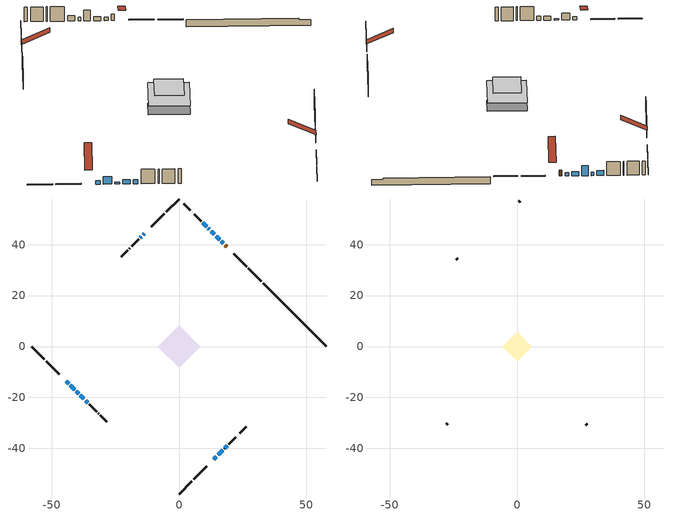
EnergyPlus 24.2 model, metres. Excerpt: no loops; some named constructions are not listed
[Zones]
conditioned space
 floor adiabatic (AdiabaticFloorConstruction): -8.29,0 0,8.29 8.29,0 0,-8.29 z2.9
 floor foundation (Slab1 construction): -6.22,2.07 -2.07,6.22 6.22,-2.07 2.07,-6.22 z-1.98
 wall outside (RimJoist1 construction): 0,-57.92 5.1,-52.82 / -57.92,0 -52.82,-5.1 / 0,57.92 -5.1,52.82 / 32.39,25.53 27.29,30.63 z0.46:0.76
 wall outside (RimJoist2 construction): 5.76,-52.16 10.85,-47.06 / -52.16,-5.76 -47.06,-10.85 / -5.76,52.16 -10.85,47.06 / 26.63,31.28 21.53,36.38 z0.46:0.76
 wall outside (AdiabaticWallConstruction 1): 18.67,39.25 18.09,39.83 z0.46:2.49
 wall outside (AdiabaticWallConstruction): 17.43,40.48 16.64,41.27 / -14.79,43.13 -15.2,42.71 z0.46:1.58; -13.72,44.2 -14.13,43.79 / 13.72,-44.2 14.69,-43.23 / 10.8,47.12 9.36,48.56 z0.46:2.21; -44.2,-13.72 -43.34,-14.58 z0.46:1.6; -42.68,-15.24 -41.03,-16.89 z0.46:2.9; 15.34,-42.57 17.21,-40.71 / -40.37,-17.54 -39.44,-18.48 z0.46:0.97; 15.99,41.93 14.55,43.37 / -36.67,-21.25 -35.81,-22.11 z0.46:1.81; 17.87,-40.05 18.91,-39.01 z0.46:0.71; -38.78,-19.14 -37.33,-20.59 z0.46:1.83; 13.89,44.03 12.62,45.3 z0.46:3.99; 11.96,45.96 11.46,46.46 z0.46:1.68
 wall outside (Wall1 construction): 19.57,-38.35 22.33,-35.58 / -35.15,-22.77 -32.38,-25.54 / -15.86,42.06 -18.63,39.29 / 8.7,49.21 5.94,51.98 z0.46:5.34
 wall outside (Wall2 construction): 22.99,-34.93 23.16,-34.75 / -31.72,-26.19 -31.55,-26.37 / -19.28,38.63 -19.46,38.46 / 5.28,52.64 5.11,52.81 z0.46:5.34
 wall outside (Wall3 construction): 23.82,-34.1 26.31,-31.61 / -30.89,-27.02 -28.41,-29.51 / -20.11,37.8 -22.6,35.32 / 4.45,53.47 1.96,55.96 z0.46:5.34
 wall foundation (FoundationWall1 construction): 33.04,24.87,-1.98 33.04,24.87,0.46 55.43,2.49,0.46 55.43,2.49,-0.11 57.92,0,-0.11 57.92,0,-1.98
 window (WindowConstruction): 17.43,40.48 16.64,41.27 z0.46:1.58
 window (WindowConstruction 8): -13.72,44.2 -14.13,43.79 z0.46:2.21
 window (WindowConstruction 9): 13.72,-44.2 14.69,-43.23 z0.46:2.21
 window (WindowConstruction 10): -44.2,-13.72 -43.34,-14.58 z0.46:1.6
 window (WindowConstruction 11): -42.68,-15.24 -41.03,-16.89 z0.46:2.9
 window (WindowConstruction 13): 15.34,-42.57 17.21,-40.71 z0.46:0.97
 window (WindowConstruction 14): -40.37,-17.55 -39.44,-18.48 z0.46:0.97
 window (WindowConstruction 1): 15.99,41.93 14.55,43.37 z0.46:1.81
 window (WindowConstruction 2): -14.79,43.13 -15.2,42.72 z0.46:1.58
 window (WindowConstruction 3): 17.87,-40.05 18.91,-39.01 z0.46:0.71
 window (WindowConstruction 4): -38.78,-19.14 -37.33,-20.59 z0.46:1.83
 window (WindowConstruction 5): -36.67,-21.25 -35.81,-22.11 z0.46:1.81
 window (WindowConstruction 6): 13.89,44.03 12.62,45.3 z0.46:3.99
 window (WindowConstruction 12): 11.96,45.96 11.46,46.46 z0.46:1.68
 window (WindowConstruction 7): 10.8,47.12 9.36,48.56 z0.46:2.21
 door (Door): 18.67,39.25 18.09,39.83 z0.46:2.49
 ceiling adiabatic (AdiabaticFloorConstruction): 0,-8.29 8.29,0 0,8.29 -8.29,0 z2.9
attic - vented
 floor to conditioned space (Floor1 construction Reversed): -5.86,0 0,5.86 5.86,0 0,-5.86 z5.34
 wall outside (Wall4 construction): 26.97,-30.95 27.61,-30.3 / -27.75,-30.17 -27.1,-30.81 / -23.26,34.66 -23.91,34.01 / 1.3,56.61 0.66,57.26 z0.46:5.34
 roof outside (Roof1 construction): 13.06,-44.86,5.34 7.52,-39.31,9.26 5.97,-40.86,9.26 11.51,-46.41,5.34; -44.86,-13.06,5.34 -39.31,-7.52,9.26 -40.86,-5.97,9.26 -46.41,-11.51,5.34; -13.06,44.86,5.34 -7.52,39.31,9.26 -5.97,40.86,9.26 -11.51,46.41,5.34; 19.33,38.59,5.34 13.78,33.05,9.26 15.33,31.5,9.26 20.88,37.04,5.34
[Material] Roughness=Rough; Thermal Absorptance=0.9
Name | Thickness {m} | Conductivity {W/m-K} | Density {kg/m3} | Specific Heat {J/kg-K} | Solar Absorptance | Visible Absorptance
ceiling loosefill ins | 0.254 | 0.0480833 | 16.02 | 1046.75 | 0.7 | 0.7
ceiling stud and cavity | 0.1397 | 0.0859558 | 65.682 | 1177.47 | 0.7 | 0.7
gypsum board | 0.0127 | 0.160291 | 801 | 837.4 | 0.6 | 0.6
[Construction]
Floor1 construction: ceiling loosefill ins, ceiling stud and cavity, gypsum board
[EnergyManagementSystem:OutputVariable] Type of Data in Variable=Summed; Update Frequency=ZoneTimestep
Name | EMS Variable | EMS Program or Subroutine | Units
loads_clg_infil_annual_outvar; Energy Management System Output Variable 38 | loads_clg_infil | component_loads_program | J
loads_clg_natvent_annual_outvar; Energy Management System Output Variable 39 | loads_clg_natvent | component_loads_program | J
loads_clg_mechvent_annual_outvar; Energy Management System Output Variable 40 | loads_clg_mechvent | component_loads_program | J
loads_clg_whf_annual_outvar; Energy Management System Output Variable 41 | loads_clg_whf | component_loads_program | J
loads_clg_ducts_annual_outvar; Energy Management System Output Variable 42 | loads_clg_ducts | component_loads_program | J
loads_clg_intgains_annual_outvar; Energy Management System Output Variable 43 | loads_clg_intgains | component_loads_program | J
loads_clg_lighting_annual_outvar; Energy Management System Output Variable 44 | loads_clg_lighting | component_loads_program | J
loads_htg_tot_annual_outvar; Energy Management System Output Variable 1; Energy Management System Output Variable 45 | loads_htg_tot | total_loads_program | J
loads_clg_tot_annual_outvar; Energy Management System Output Variable 2; Energy Management System Output Variable 46 | loads_clg_tot | total_loads_program | J
Energy Management System Output Variable 3 | htg_unmet_hours | unmet_hours_program | hr
Energy Management System Output Variable 4 | clg_unmet_hours | unmet_hours_program | hr
Energy Management System Output Variable 5 | loads_htg_roofs | component_loads_program | J
Energy Management System Output Variable 6 | loads_htg_ceilings | component_loads_program | J
Energy Management System Output Variable 7 | loads_htg_walls | component_loads_program | J
Energy Management System Output Variable 8 | loads_htg_rim_joists | component_loads_program | J
Energy Management System Output Variable 9 | loads_htg_foundation_walls | component_loads_program | J
Energy Management System Output Variable 10 | loads_htg_doors | component_loads_program | J
Energy Management System Output Variable 11 | loads_htg_windows_conduction | component_loads_program | J
Energy Management System Output Variable 12 | loads_htg_windows_solar | component_loads_program | J
Energy Management System Output Variable 13 | loads_htg_skylights_conduction | component_loads_program | J
Energy Management System Output Variable 14 | loads_htg_skylights_solar | component_loads_program | J
Energy Management System Output Variable 15 | loads_htg_floors | component_loads_program | J
Energy Management System Output Variable 16 | loads_htg_slabs | component_loads_program | J
Energy Management System Output Variable 17 | loads_htg_internal_mass | component_loads_program | J
Energy Management System Output Variable 18 | loads_htg_infil | component_loads_program | J
Energy Management System Output Variable 19 | loads_htg_natvent | component_loads_program | J
Energy Management System Output Variable 20 | loads_htg_mechvent | component_loads_program | J
Energy Management System Output Variable 21 | loads_htg_whf | component_loads_program | J
Energy Management System Output Variable 22 | loads_htg_ducts | component_loads_program | J
Energy Management System Output Variable 23 | loads_htg_intgains | component_loads_program | J
Energy Management System Output Variable 24 | loads_htg_lighting | component_loads_program | J
Energy Management System Output Variable 25 | loads_clg_roofs | component_loads_program | J
Energy Management System Output Variable 26 | loads_clg_ceilings | component_loads_program | J
Energy Management System Output Variable 27 | loads_clg_walls | component_loads_program | J
Energy Management System Output Variable 28 | loads_clg_rim_joists | component_loads_program | J
Energy Management System Output Variable 29 | loads_clg_foundation_walls | component_loads_program | J
Energy Management System Output Variable 30 | loads_clg_doors | component_loads_program | J
Energy Management System Output Variable 31 | loads_clg_windows_conduction | component_loads_program | J
Energy Management System Output Variable 32 | loads_clg_windows_solar | component_loads_program | J
Energy Management System Output Variable 33 | loads_clg_skylights_conduction | component_loads_program | J
Energy Management System Output Variable 34 | loads_clg_skylights_solar | component_loads_program | J
Energy Management System Output Variable 35 | loads_clg_floors | component_loads_program | J
Energy Management System Output Variable 36 | loads_clg_slabs | component_loads_program | J
Energy Management System Output Variable 37 | loads_clg_internal_mass | component_loads_program | J
[Schedule:Day:Interval]
interior lighting schedule day: No, 01:00, 0.108182, 04:00, 0.0901515, 05:00, 0.0991667, 06:00, 0.162273, 07:00, 0.270455, 08:00, 0.342576, 10:00, 0.369621, 11:00, 0.351591, 12:00, 0.333561, 13:00, 0.324545, 14:00, 0.31553, 15:00, 0.333561, 16:00, 0.369621, 17:00, 0.450758, 18:00, 0.585985, 19:00, 0.775303, 20:00, 0.955606, 21:00, 0.991667, 22:00, 0.712197, 23:00, 0.360606, 24:00, 0.162273
interior lighting schedule day 1: No, 01:00, 0.100909, 04:00, 0.0840909, 05:00, 0.0925, 06:00, 0.151364, 07:00, 0.252273, 08:00, 0.319545, 10:00, 0.344773, 11:00, 0.327955, 12:00, 0.311136, 13:00, 0.302727, 14:00, 0.294318, 15:00, 0.311136, 16:00, 0.344773, 17:00, 0.420455, 18:00, 0.546591, 19:00, 0.723182, 20:00, 0.891364, 21:00, 0.925, 22:00, 0.664318, 23:00, 0.336364, 24:00, 0.151364
interior lighting schedule day 2: No, 01:00, 0.0927273, 04:00, 0.0772727, 05:00, 0.085, 06:00, 0.139091, 07:00, 0.231818, 08:00, 0.293636, 10:00, 0.316818, 11:00, 0.301364, 12:00, 0.285909, 13:00, 0.278182, 14:00, 0.270455, 15:00, 0.285909, 16:00, 0.316818, 17:00, 0.386364, 18:00, 0.502273, 19:00, 0.664545, 20:00, 0.819091, 21:00, 0.85, 22:00, 0.610455, 23:00, 0.309091, 24:00, 0.139091
interior lighting schedule day 3: No, 01:00, 0.0845455, 04:00, 0.0704545, 05:00, 0.0775, 06:00, 0.126818, 07:00, 0.211364, 08:00, 0.267727, 10:00, 0.288864, 11:00, 0.274773, 12:00, 0.260682, 13:00, 0.253636, 14:00, 0.246591, 15:00, 0.260682, 16:00, 0.288864, 17:00, 0.352273, 18:00, 0.457955, 19:00, 0.605909, 20:00, 0.746818, 21:00, 0.775, 22:00, 0.556591, 23:00, 0.281818, 24:00, 0.126818
interior lighting schedule day 4: No, 01:00, 0.0763636, 04:00, 0.0636364, 05:00, 0.07, 06:00, 0.114545, 07:00, 0.190909, 08:00, 0.241818, 10:00, 0.260909, 11:00, 0.248182, 12:00, 0.235455, 13:00, 0.229091, 14:00, 0.222727, 15:00, 0.235455, 16:00, 0.260909, 17:00, 0.318182, 18:00, 0.413636, 19:00, 0.547273, 20:00, 0.674545, 21:00, 0.7, 22:00, 0.502727, 23:00, 0.254545, 24:00, 0.114545
interior lighting schedule day 5: No, 01:00, 0.0727273, 04:00, 0.0606061, 05:00, 0.0666667, 06:00, 0.109091, 07:00, 0.181818, 08:00, 0.230303, 10:00, 0.248485, 11:00, 0.236364, 12:00, 0.224242, 13:00, 0.218182, 14:00, 0.212121, 15:00, 0.224242, 16:00, 0.248485, 17:00, 0.30303, 18:00, 0.393939, 19:00, 0.521212, 20:00, 0.642424, 21:00, 0.666667, 22:00, 0.478788, 23:00, 0.242424, 24:00, 0.109091
interior lighting schedule day 6: No, 01:00, 0.0745455, 04:00, 0.0621212, 05:00, 0.0683333, 06:00, 0.111818, 07:00, 0.186364, 08:00, 0.236061, 10:00, 0.254697, 11:00, 0.242273, 12:00, 0.229848, 13:00, 0.223636, 14:00, 0.217424, 15:00, 0.229848, 16:00, 0.254697, 17:00, 0.310606, 18:00, 0.403788, 19:00, 0.534242, 20:00, 0.658485, 21:00, 0.683333, 22:00, 0.490758, 23:00, 0.248485, 24:00, 0.111818
interior lighting schedule day 7: No, 01:00, 0.08, 04:00, 0.0666667, 05:00, 0.0733333, 06:00, 0.12, 07:00, 0.2, 08:00, 0.253333, 10:00, 0.273333, 11:00, 0.26, 12:00, 0.246667, 13:00, 0.24, 14:00, 0.233333, 15:00, 0.246667, 16:00, 0.273333, 17:00, 0.333333, 18:00, 0.433333, 19:00, 0.573333, 20:00, 0.706667, 21:00, 0.733333, 22:00, 0.526667, 23:00, 0.266667, 24:00, 0.12
interior lighting schedule day 8: No, 01:00, 0.0890909, 04:00, 0.0742424, 05:00, 0.0816667, 06:00, 0.133636, 07:00, 0.222727, 08:00, 0.282121, 10:00, 0.304394, 11:00, 0.289545, 12:00, 0.274697, 13:00, 0.267273, 14:00, 0.259848, 15:00, 0.274697, 16:00, 0.304394, 17:00, 0.371212, 18:00, 0.482576, 19:00, 0.638485, 20:00, 0.78697, 21:00, 0.816667, 22:00, 0.586515, 23:00, 0.29697, 24:00, 0.133636
interior lighting schedule day 9: No, 01:00, 0.0972727, 04:00, 0.0810606, 05:00, 0.0891667, 06:00, 0.145909, 07:00, 0.243182, 08:00, 0.30803, 10:00, 0.332348, 11:00, 0.316136, 12:00, 0.299924, 13:00, 0.291818, 14:00, 0.283712, 15:00, 0.299924, 16:00, 0.332348, 17:00, 0.405303, 18:00, 0.526894, 19:00, 0.697121, 20:00, 0.859242, 21:00, 0.891667, 22:00, 0.640379, 23:00, 0.324242, 24:00, 0.145909
interior lighting schedule day 10: No, 01:00, 0.105455, 04:00, 0.0878788, 05:00, 0.0966667, 06:00, 0.158182, 07:00, 0.263636, 08:00, 0.333939, 10:00, 0.360303, 11:00, 0.342727, 12:00, 0.325152, 13:00, 0.316364, 14:00, 0.307576, 15:00, 0.325152, 16:00, 0.360303, 17:00, 0.439394, 18:00, 0.571212, 19:00, 0.755758, 20:00, 0.931515, 21:00, 0.966667, 22:00, 0.694242, 23:00, 0.351515, 24:00, 0.158182
interior lighting schedule day 11: No, 01:00, 0.109091, 04:00, 0.0909091, 05:00, 0.1, 06:00, 0.163636, 07:00, 0.272727, 08:00, 0.345455, 10:00, 0.372727, 11:00, 0.354545, 12:00, 0.336364, 13:00, 0.327273, 14:00, 0.318182, 15:00, 0.336364, 16:00, 0.372727, 17:00, 0.454545, 18:00, 0.590909, 19:00, 0.781818, 20:00, 0.963636, 21:00, 1, 22:00, 0.718182, 23:00, 0.363636, 24:00, 0.163636
interior lighting schedule default day; occupants schedule default day; clothes dryer schedule default day; cooking range schedule default day; misc plug loads schedule default day; general water use schedule default day; heating setpoint default day; cooling setpoint default day; clothes dryer exhaust 0 schedule default day; cooling season schedule day; cooling season schedule day 2; cooling season schedule default day; exterior lighting schedule default day; natural vent schedule default day: No, 24:00, 0
occupants schedule day: No, 05:00, 0.426829, 06:00, 0.719512, 07:00, 1, 08:00, 0.670732, 09:00, 0.329268, 14:00, 0.170732, 15:00, 0.231707, 16:00, 0.329268, 17:00, 0.5, 18:00, 0.670732, 19:00, 0.829268, 21:00, 1, 22:00, 0.853659, 23:00, 0.646341, 24:00, 0.426829
clothes dryer schedule day; clothes dryer exhaust 0 schedule day: No, 01:00, 0.123457, 02:00, 0.0740741, 03:00, 0.0493827, 04:00, 0.0246914, 05:00, 0.0493827, 06:00, 0.0740741, 07:00, 0.197531, 08:00, 0.395062, 09:00, 0.592593, 10:00, 0.839506, 11:00, 0.962963, 12:00, 1, 13:00, 0.91358, 14:00, 0.82716, 15:00, 0.716049, 16:00, 0.753086, 17:00, 0.679012, 18:00, 0.666667, 20:00, 0.62963, 21:00, 0.641975, 22:00, 0.666667, 23:00, 0.54321, 24:00, 0.296296
cooking range schedule day: No, 05:00, 0.0597015, 06:00, 0.11194, 07:00, 0.171642, 08:00, 0.291045, 11:00, 0.343284, 12:00, 0.402985, 13:00, 0.462687, 14:00, 0.343284, 15:00, 0.291045, 16:00, 0.402985, 17:00, 0.567164, 18:00, 1, 19:00, 0.850746, 20:00, 0.432836, 21:00, 0.291045, 22:00, 0.231343, 23:00, 0.171642, 24:00, 0.11194
misc plug loads schedule day: No, 06:00, 0.705882, 07:00, 0.745098, 08:00, 0.803922, 15:00, 0.823529, 16:00, 0.862745, 17:00, 0.921569, 18:00, 0.980392, 19:00, 1, 20:00, 0.980392, 21:00, 0.941176, 22:00, 0.862745, 23:00, 0.784314, 24:00, 0.72549
general water use schedule day: No, 01:00, 0.315068, 03:00, 0.287671, 04:00, 0.342466, 05:00, 0.369863, 06:00, 0.520548, 07:00, 0.60274, 08:00, 0.534247, 10:00, 0.506849, 11:00, 0.465753, 14:00, 0.479452, 15:00, 0.534247, 16:00, 0.589041, 17:00, 0.69863, 18:00, 0.876712, 19:00, 0.890411, 20:00, 0.986301, 21:00, 1, 22:00, 0.863014, 23:00, 0.616438, 24:00, 0.465753
heating setpoint day: No, 07:00, 18, 23:00, 21, 24:00, 18
cooling setpoint day: No, 24:00, 25
cooling season schedule day 1: No, 24:00, 1
exterior lighting schedule day: No, 01:00, 0.566667, 03:00, 0.524167, 05:00, 0.495833, 06:00, 0.5525, 07:00, 0.623333, 08:00, 0.580833, 09:00, 0.439167, 10:00, 0.354167, 12:00, 0.34, 13:00, 0.354167, 14:00, 0.396667, 15:00, 0.425, 16:00, 0.495833, 17:00, 0.623333, 18:00, 0.793333, 19:00, 0.906667, 20:00, 0.963333, 21:00, 0.991667, 22:00, 0.920833, 23:00, 0.793333, 24:00, 0.665833
exterior lighting schedule day 1: No, 01:00, 0.528571, 03:00, 0.488929, 05:00, 0.4625, 06:00, 0.515357, 07:00, 0.581429, 08:00, 0.541786, 09:00, 0.409643, 10:00, 0.330357, 12:00, 0.317143, 13:00, 0.330357, 14:00, 0.37, 15:00, 0.396429, 16:00, 0.4625, 17:00, 0.581429, 18:00, 0.74, 19:00, 0.845714, 20:00, 0.898571, 21:00, 0.925, 22:00, 0.858929, 23:00, 0.74, 24:00, 0.621071
exterior lighting schedule day 10: No, 01:00, 0.552381, 03:00, 0.510952, 05:00, 0.483333, 06:00, 0.538571, 07:00, 0.607619, 08:00, 0.56619, 09:00, 0.428095, 10:00, 0.345238, 12:00, 0.331429, 13:00, 0.345238, 14:00, 0.386667, 15:00, 0.414286, 16:00, 0.483333, 17:00, 0.607619, 18:00, 0.773333, 19:00, 0.88381, 20:00, 0.939048, 21:00, 0.966667, 22:00, 0.897619, 23:00, 0.773333, 24:00, 0.649048
exterior lighting schedule day 11: No, 01:00, 0.571429, 03:00, 0.528571, 05:00, 0.5, 06:00, 0.557143, 07:00, 0.628571, 08:00, 0.585714, 09:00, 0.442857, 10:00, 0.357143, 12:00, 0.342857, 13:00, 0.357143, 14:00, 0.4, 15:00, 0.428571, 16:00, 0.5, 17:00, 0.628571, 18:00, 0.8, 19:00, 0.914286, 20:00, 0.971429, 21:00, 1, 22:00, 0.928571, 23:00, 0.8, 24:00, 0.671429
exterior lighting schedule day 2: No, 01:00, 0.485714, 03:00, 0.449286, 05:00, 0.425, 06:00, 0.473571, 07:00, 0.534286, 08:00, 0.497857, 09:00, 0.376429, 10:00, 0.303571, 12:00, 0.291429, 13:00, 0.303571, 14:00, 0.34, 15:00, 0.364286, 16:00, 0.425, 17:00, 0.534286, 18:00, 0.68, 19:00, 0.777143, 20:00, 0.825714, 21:00, 0.85, 22:00, 0.789286, 23:00, 0.68, 24:00, 0.570714
exterior lighting schedule day 3: No, 01:00, 0.442857, 03:00, 0.409643, 05:00, 0.3875, 06:00, 0.431786, 07:00, 0.487143, 08:00, 0.453929, 09:00, 0.343214, 10:00, 0.276786, 12:00, 0.265714, 13:00, 0.276786, 14:00, 0.31, 15:00, 0.332143, 16:00, 0.3875, 17:00, 0.487143, 18:00, 0.62, 19:00, 0.708571, 20:00, 0.752857, 21:00, 0.775, 22:00, 0.719643, 23:00, 0.62, 24:00, 0.520357
exterior lighting schedule day 4: No, 01:00, 0.4, 03:00, 0.37, 05:00, 0.35, 06:00, 0.39, 07:00, 0.44, 08:00, 0.41, 09:00, 0.31, 10:00, 0.25, 12:00, 0.24, 13:00, 0.25, 14:00, 0.28, 15:00, 0.3, 16:00, 0.35, 17:00, 0.44, 18:00, 0.56, 19:00, 0.64, 20:00, 0.68, 21:00, 0.7, 22:00, 0.65, 23:00, 0.56, 24:00, 0.47
exterior lighting schedule day 5: No, 01:00, 0.380952, 03:00, 0.352381, 05:00, 0.333333, 06:00, 0.371429, 07:00, 0.419048, 08:00, 0.390476, 09:00, 0.295238, 10:00, 0.238095, 12:00, 0.228571, 13:00, 0.238095, 14:00, 0.266667, 15:00, 0.285714, 16:00, 0.333333, 17:00, 0.419048, 18:00, 0.533333, 19:00, 0.609524, 20:00, 0.647619, 21:00, 0.666667, 22:00, 0.619048, 23:00, 0.533333, 24:00, 0.447619
exterior lighting schedule day 6: No, 01:00, 0.390476, 03:00, 0.36119, 05:00, 0.341667, 06:00, 0.380714, 07:00, 0.429524, 08:00, 0.400238, 09:00, 0.302619, 10:00, 0.244048, 12:00, 0.234286, 13:00, 0.244048, 14:00, 0.273333, 15:00, 0.292857, 16:00, 0.341667, 17:00, 0.429524, 18:00, 0.546667, 19:00, 0.624762, 20:00, 0.66381, 21:00, 0.683333, 22:00, 0.634524, 23:00, 0.546667, 24:00, 0.45881
exterior lighting schedule day 7: No, 01:00, 0.419048, 03:00, 0.387619, 05:00, 0.366667, 06:00, 0.408571, 07:00, 0.460952, 08:00, 0.429524, 09:00, 0.324762, 10:00, 0.261905, 12:00, 0.251429, 13:00, 0.261905, 14:00, 0.293333, 15:00, 0.314286, 16:00, 0.366667, 17:00, 0.460952, 18:00, 0.586667, 19:00, 0.670476, 20:00, 0.712381, 21:00, 0.733333, 22:00, 0.680952, 23:00, 0.586667, 24:00, 0.492381
exterior lighting schedule day 8: No, 01:00, 0.466667, 03:00, 0.431667, 05:00, 0.408333, 06:00, 0.455, 07:00, 0.513333, 08:00, 0.478333, 09:00, 0.361667, 10:00, 0.291667, 12:00, 0.28, 13:00, 0.291667, 14:00, 0.326667, 15:00, 0.35, 16:00, 0.408333, 17:00, 0.513333, 18:00, 0.653333, 19:00, 0.746667, 20:00, 0.793333, 21:00, 0.816667, 22:00, 0.758333, 23:00, 0.653333, 24:00, 0.548333
exterior lighting schedule day 9: No, 01:00, 0.509524, 03:00, 0.47131, 05:00, 0.445833, 06:00, 0.496786, 07:00, 0.560476, 08:00, 0.522262, 09:00, 0.394881, 10:00, 0.318452, 12:00, 0.305714, 13:00, 0.318452, 14:00, 0.356667, 15:00, 0.382143, 16:00, 0.445833, 17:00, 0.560476, 18:00, 0.713333, 19:00, 0.815238, 20:00, 0.86619, 21:00, 0.891667, 22:00, 0.827976, 23:00, 0.713333, 24:00, 0.59869
[Schedule:Week:Daily]
heating setpoint Week Rule - Jan1-Dec31: heating setpoint day, heating setpoint day, heating setpoint day, heating setpoint day, heating setpoint day, heating setpoint day, heating setpoint day, heating setpoint default day, heating setpoint default day, heating setpoint default day, heating setpoint default day, heating setpoint default day
cooling setpoint Week Rule - Jan1-Dec31: cooling setpoint day, cooling setpoint day, cooling setpoint day, cooling setpoint day, cooling setpoint day, cooling setpoint day, cooling setpoint day, cooling setpoint default day, cooling setpoint default day, cooling setpoint default day, cooling setpoint default day, cooling setpoint default day
clothes dryer exhaust 0 schedule Week Rule - Jan1-Dec31: clothes dryer exhaust 0 schedule day, clothes dryer exhaust 0 schedule day, clothes dryer exhaust 0 schedule day, clothes dryer exhaust 0 schedule day, clothes dryer exhaust 0 schedule day, clothes dryer exhaust 0 schedule day, clothes dryer exhaust 0 schedule day, clothes dryer exhaust 0 schedule default day, clothes dryer exhaust 0 schedule default day, clothes dryer exhaust 0 schedule default day, clothes dryer exhaust 0 schedule default day, clothes dryer exhaust 0 schedule default day
cooling season schedule Week Rule - Jan1-May26: cooling season schedule day, cooling season schedule day, cooling season schedule day, cooling season schedule day, cooling season schedule day, cooling season schedule day, cooling season schedule day, cooling season schedule default day, cooling season schedule default day, cooling season schedule default day, cooling season schedule default day, cooling season schedule default day
cooling season schedule Week Rule - May27-Jun2: cooling season schedule day, cooling season schedule day, cooling season schedule day, cooling season schedule day, cooling season schedule day, cooling season schedule day 1, cooling season schedule day 1, cooling season schedule default day, cooling season schedule default day, cooling season schedule default day, cooling season schedule default day, cooling season schedule default day
cooling season schedule Week Rule - Jun3-Aug25: cooling season schedule day 1, cooling season schedule day 1, cooling season schedule day 1, cooling season schedule day 1, cooling season schedule day 1, cooling season schedule day 1, cooling season schedule day 1, cooling season schedule default day, cooling season schedule default day, cooling season schedule default day, cooling season schedule default day, cooling season schedule default day
cooling season schedule Week Rule - Aug26-Sep1: cooling season schedule day 1, cooling season schedule day 1, cooling season schedule day 1, cooling season schedule day 1, cooling season schedule day 1, cooling season schedule day 1, cooling season schedule day 2, cooling season schedule default day, cooling season schedule default day, cooling season schedule default day, cooling season schedule default day, cooling season schedule default day
cooling season schedule Week Rule - Sep2-Dec31: cooling season schedule day 2, cooling season schedule day 2, cooling season schedule day 2, cooling season schedule day 2, cooling season schedule day 2, cooling season schedule day 2, cooling season schedule day 2, cooling season schedule default day, cooling season schedule default day, cooling season schedule default day, cooling season schedule default day, cooling season schedule default day
exterior lighting schedule Week Rule - Aug26-Sep1: exterior lighting schedule day 7, exterior lighting schedule day 7, exterior lighting schedule day 7, exterior lighting schedule day 7, exterior lighting schedule day 7, exterior lighting schedule day 7, exterior lighting schedule day 8, exterior lighting schedule default day, exterior lighting schedule default day, exterior lighting schedule default day, exterior lighting schedule default day, exterior lighting schedule default day
exterior lighting schedule Week Rule - Sep2-Sep29: exterior lighting schedule day 8, exterior lighting schedule day 8, exterior lighting schedule day 8, exterior lighting schedule day 8, exterior lighting schedule day 8, exterior lighting schedule day 8, exterior lighting schedule day 8, exterior lighting schedule default day, exterior lighting schedule default day, exterior lighting schedule default day, exterior lighting schedule default day, exterior lighting schedule default day
exterior lighting schedule Week Rule - Sep30-Oct6: exterior lighting schedule day 8, exterior lighting schedule day 9, exterior lighting schedule day 9, exterior lighting schedule day 9, exterior lighting schedule day 9, exterior lighting schedule day 9, exterior lighting schedule day 9, exterior lighting schedule default day, exterior lighting schedule default day, exterior lighting schedule default day, exterior lighting schedule default day, exterior lighting schedule default day
exterior lighting schedule Week Rule - Oct7-Oct27: exterior lighting schedule day 9, exterior lighting schedule day 9, exterior lighting schedule day 9, exterior lighting schedule day 9, exterior lighting schedule day 9, exterior lighting schedule day 9, exterior lighting schedule day 9, exterior lighting schedule default day, exterior lighting schedule default day, exterior lighting schedule default day, exterior lighting schedule default day, exterior lighting schedule default day
exterior lighting schedule Week Rule - Oct28-Nov3: exterior lighting schedule day 9, exterior lighting schedule day 9, exterior lighting schedule day 9, exterior lighting schedule day 9, exterior lighting schedule day 10, exterior lighting schedule day 10, exterior lighting schedule day 10, exterior lighting schedule default day, exterior lighting schedule default day, exterior lighting schedule default day, exterior lighting schedule default day, exterior lighting schedule default day
exterior lighting schedule Week Rule - Nov4-Nov24: exterior lighting schedule day 10, exterior lighting schedule day 10, exterior lighting schedule day 10, exterior lighting schedule day 10, exterior lighting schedule day 10, exterior lighting schedule day 10, exterior lighting schedule day 10, exterior lighting schedule default day, exterior lighting schedule default day, exterior lighting schedule default day, exterior lighting schedule default day, exterior lighting schedule default day
exterior lighting schedule Week Rule - Nov25-Dec1: exterior lighting schedule day 10, exterior lighting schedule day 10, exterior lighting schedule day 10, exterior lighting schedule day 10, exterior lighting schedule day 10, exterior lighting schedule day 10, exterior lighting schedule day 11, exterior lighting schedule default day, exterior lighting schedule default day, exterior lighting schedule default day, exterior lighting schedule default day, exterior lighting schedule default day
exterior lighting schedule Week Rule - Dec2-Dec31: exterior lighting schedule day 11, exterior lighting schedule day 11, exterior lighting schedule day 11, exterior lighting schedule day 11, exterior lighting schedule day 11, exterior lighting schedule day 11, exterior lighting schedule day 11, exterior lighting schedule default day, exterior lighting schedule default day, exterior lighting schedule default day, exterior lighting schedule default day, exterior lighting schedule default day
natural vent schedule Week Rule - Jan1-Dec31: natural vent schedule default day, natural vent schedule default day, natural vent schedule default day, natural vent schedule default day, natural vent schedule default day, natural vent schedule default day, natural vent schedule default day, natural vent schedule default day, natural vent schedule default day, natural vent schedule default day, natural vent schedule default day, natural vent schedule default day
[Schedule:Year]
heating setpoint: heating setpoint Week Rule - Jan1-Dec31, 1, 1, 12, 31
cooling setpoint: cooling setpoint Week Rule - Jan1-Dec31, 1, 1, 12, 31
clothes dryer exhaust 0 schedule: clothes dryer exhaust 0 schedule Week Rule - Jan1-Dec31, 1, 1, 12, 31
cooling season schedule: cooling season schedule Week Rule - Jan1-May26, 1, 1, 5, 26, cooling season schedule Week Rule - May27-Jun2, 5, 27, 6, 2, cooling season schedule Week Rule - Jun3-Aug25, 6, 3, 8, 25, cooling season schedule Week Rule - Aug26-Sep1, 8, 26, 9, 1, cooling season schedule Week Rule - Sep2-Dec31, 9, 2, 12, 31
natural vent schedule: natural vent schedule Week Rule - Jan1-Dec31, 1, 1, 12, 31
